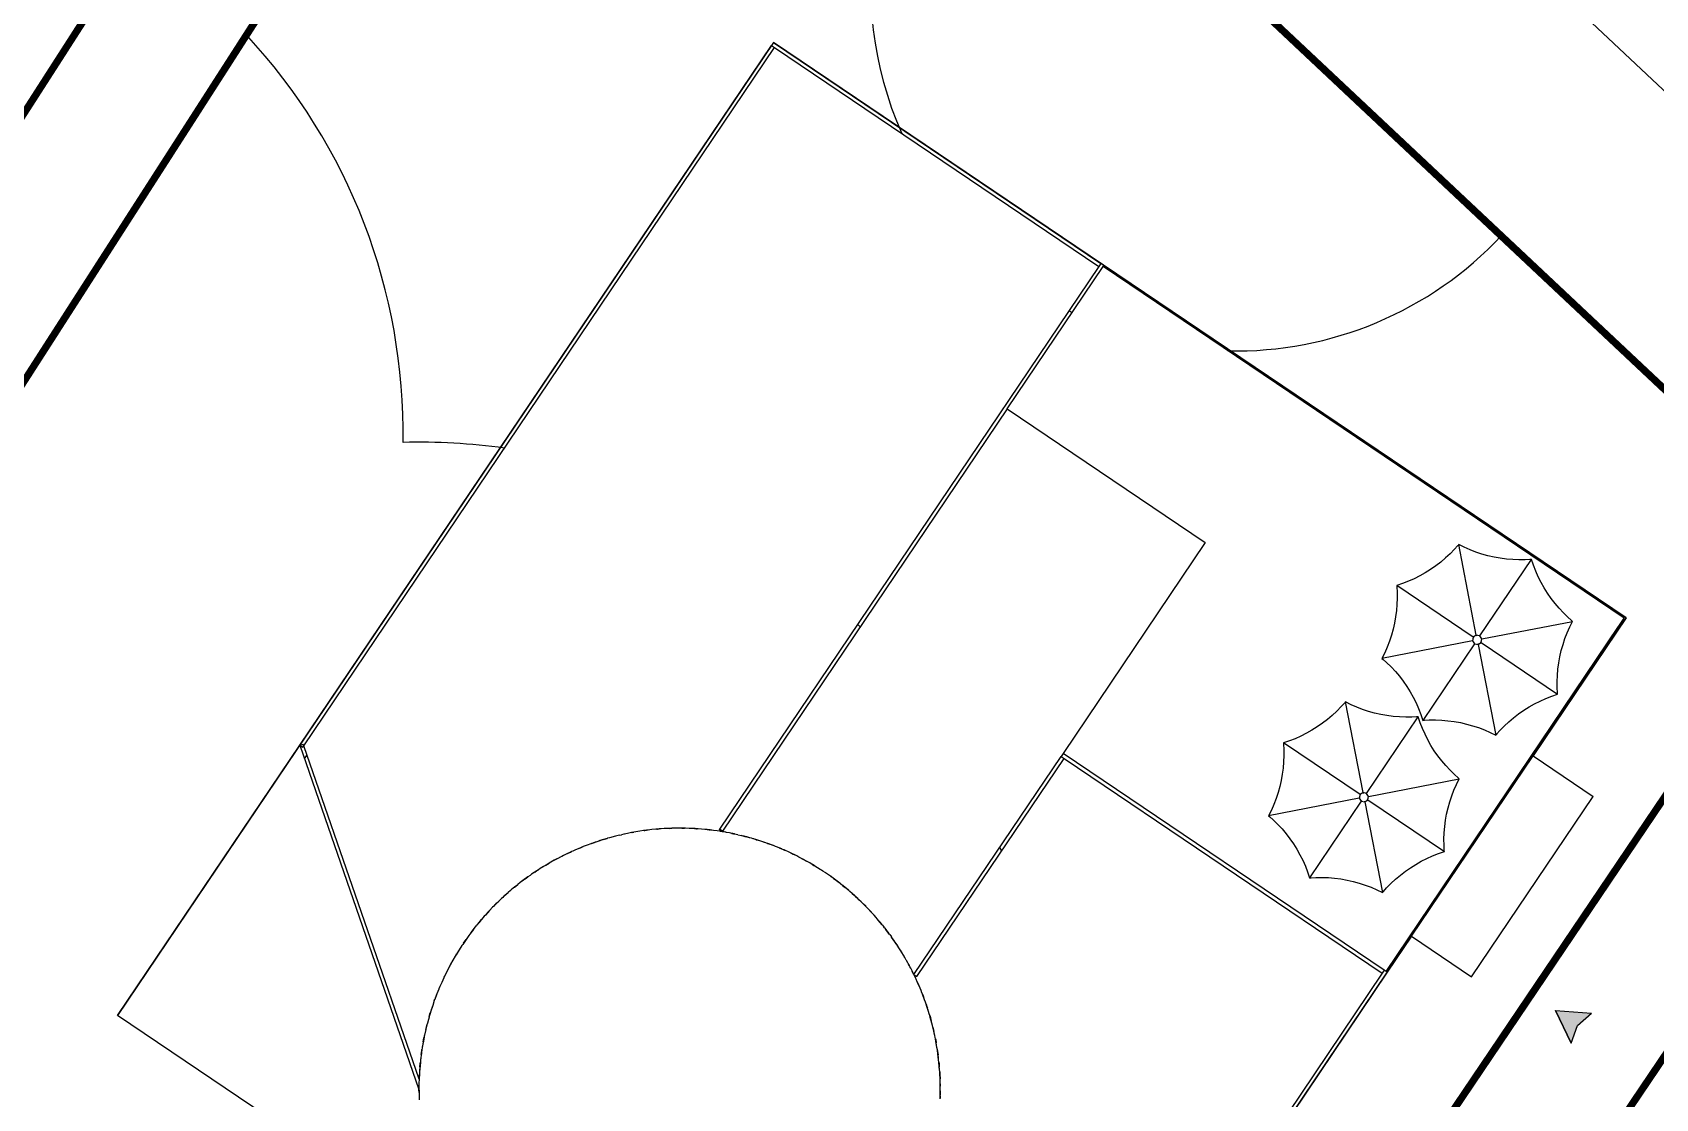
# Model space of a CAD drawing. Header units: millimetres. Extents: x -1966 to 205283, y -140015 to 7000.
# Drawn here: x 117997 to 140410, y -117940 to -103224 of the extents above; entities that cross this region are included whole.
import ezdxf

# ---------------------------------------------------------------- set-up
doc = ezdxf.new("R2010")
doc.units = ezdxf.units.MM
doc.header["$LTSCALE"] = 1000
doc.linetypes.add('DASH', pattern=[0.35, 0.25, -0.1])
doc.linetypes.add('DOTE', pattern=[2.42, 2, -0.2, 0.02, -0.2])
doc.layers.add('总平', color=7, linetype='Continuous')

msp = doc.modelspace()

# ---------------------------------------------------------------- hatches: boundary and pattern name
at = {"layer": '总平'}
h = msp.add_hatch(color=256, dxfattribs=at)
h.dxf.hatch_style = 1
h.paths.add_polyline_path([(139331.4, -116930.6), (139526.7, -116760.8), (139027.9, -116725.9), (139247.1, -117175.3)])

# ---------------------------------------------------------------- linework, layer by layer
msp.add_line((126362.5, -94839.2), (144337.2, -111722.4))
at = {"color": 1, "linetype": 'DOTE', "const_width": 100}
msp.add_lwpolyline([(162833.9, -84325.9), (125303.3, -139914.6)], dxfattribs=at)
for points in [[(121144.8, -89938.3), (144337.2, -111722.4)], [(154788.4, -89938.3), (125526.7, -89938.3), (146037.7, -109203.8)], [(134304.3, -126582.6), (144337.2, -111722.4)]]:
    msp.add_lwpolyline(points)
at = {"color": 1, "linetype": 'DASH', "ltscale": 3, "const_width": 100}
msp.add_lwpolyline([(134304.3, -126582.6), (103588.6, -126582.6), (124879.9, -93446.7), (144337.2, -111722.4)], close=True, dxfattribs=at)
for points in [[(103588.6, -126582.6), (124879.9, -93446.7)], [(131891.2, -126582.6), (142860.5, -110335.4)]]:
    msp.add_lwpolyline(points, dxfattribs=at)
at = {"color": 1, "linetype": 'DASH', "ltscale": 3, "const_width": 100, "flags": 128}
msp.add_lwpolyline([(105965.9, -126582.6), (126362.5, -94839.2)], dxfattribs=at)
for centre, radius, start, end in [((134608.6, -102584.5), 5036.6, 136.79347, 203.80348), ((115040.6, -108759.8), 8075.5, 359.12907, 42.93822), ((134608.6, -102584.5), 5036.6, 268.83146, 316.79347), ((134608.6, -102584.5), 5036.6, 242.84269, 243.41592), ((123331.5, -117435.2), 8555.4, 82.03534, 91.44906), ((123331.5, -117435.2), 8555.4, 44.57416, 44.91558), ((115040.6, -108759.8), 8075.5, 326.23152, 326.67786), ((123331.5, -117435.2), 8555.4, 19.86674, 20.28026), ((123331.5, -117435.2), 8555.4, 175.95447, 341.25837)]:
    msp.add_arc(centre, radius, start, end)
at = {"layer": '总平'}
for p, q in [((128232.4, -103364.5), (119173.5, -116794.9)), ((121689.9, -113064.2), (128204.5, -103405.9)), ((121745.3, -113071.5), (128245.9, -103433.9)), ((128232.4, -103364.5), (128204.5, -103405.9)), ((128204.5, -103405.9), (128245.9, -103433.9)), ((128232.4, -103364.5), (132750.7, -106412.1)), ((140004.8, -111305), (128232.4, -103364.5)), ((128245.9, -103433.9), (132722.7, -106453.5)), ((132722.7, -106453.5), (127483.9, -114220.4)), ((131457.4, -108418.9), (132780.9, -106456.6)), ((132750.7, -106412.1), (132722.7, -106453.5)), ((132792.1, -106440), (132750.7, -106412.1)), ((132780.9, -106456.6), (132792.1, -106440)), ((139977, -111310.4), (132780.9, -106456.6)), ((132792.1, -106440), (140004.8, -111305)), ((131457.4, -108418.9), (127525.4, -114248.3)), ((131457.4, -108418.9), (134193.2, -110264.3)), ((134193.2, -110264.3), (132228.7, -113176.7)), ((137510.4, -110478.2), (137444.2, -110534.1)), ((137573.9, -110419.3), (137510.4, -110478.2)), ((137634.4, -110357.6), (137573.9, -110419.3)), ((137677.6, -110309.2), (137634.4, -110357.6)), ((137677.6, -110309.2), (137677.5, -110309)), ((137677.8, -110309), (137677.5, -110309)), ((137677.8, -110309), (137677.6, -110309.2)), ((137691.8, -110293.3), (137677.8, -110309)), ((137769.1, -110331.4), (137691.8, -110293.3)), ((137935.1, -111544.9), (137691.8, -110293.3)), ((137848.3, -110365.9), (137769.1, -110331.4)), ((137929.2, -110396.8), (137848.3, -110365.9)), ((138011.6, -110423.8), (137929.2, -110396.8)), ((138095.2, -110447), (138011.6, -110423.8)), ((138179.9, -110466.3), (138095.2, -110447)), ((138265.4, -110481.6), (138179.9, -110466.3)), ((138351.4, -110493), (138265.4, -110481.6)), ((138437.8, -110500.2), (138351.4, -110493)), ((137230.6, -110682.8), (137155, -110725.5)), ((137304.1, -110636.6), (137230.6, -110682.8)), ((137375.3, -110587), (137304.1, -110636.6)), ((137444.2, -110534.1), (137375.3, -110587)), ((137983.8, -111554.8), (138696.8, -110497.7)), ((138524.3, -110503.5), (138437.8, -110500.2)), ((138610.7, -110502.6), (138524.3, -110503.5)), ((138675.5, -110499), (138610.7, -110502.6)), ((138675.5, -110499), (138675.6, -110498.8)), ((138675.8, -110498.9), (138675.5, -110499)), ((138675.8, -110498.9), (138675.6, -110498.8)), ((138696.8, -110497.7), (138675.8, -110498.9)), ((138724.5, -110579.4), (138696.8, -110497.7)), ((138756.1, -110659.8), (138724.5, -110579.4)), ((138791.5, -110738.8), (138756.1, -110659.8)), ((136918.2, -110831.6), (136836.6, -110859.3)), ((137893.6, -111572.3), (136836.6, -110859.3)), ((136836.6, -110859.3), (136837.8, -110880.3)), ((136837.8, -110880.3), (136837.6, -110880.6)), ((136837.8, -110880.7), (136837.6, -110880.6)), ((136837.8, -110880.3), (136837.8, -110880.7)), ((136837.8, -110880.7), (136841.5, -110945.4)), ((136998.6, -110800), (136918.2, -110831.6)), ((137077.6, -110764.6), (136998.6, -110800)), ((137155, -110725.5), (137077.6, -110764.6)), ((138830.6, -110816.2), (138791.5, -110738.8)), ((138873.4, -110891.7), (138830.6, -110816.2)), ((138919.6, -110965.2), (138873.4, -110891.7)), ((136839.1, -111118.3), (136831.8, -111204.7)), ((136842.3, -111031.8), (136839.1, -111118.3)), ((136841.5, -110945.4), (136842.3, -111031.8)), ((138969.2, -111036.5), (138919.6, -110965.2)), ((139022, -111105.4), (138969.2, -111036.5)), ((139078, -111171.6), (139022, -111105.4)), ((136688.9, -116185.2), (139977, -111310.4)), ((136805.1, -111376.2), (136785.9, -111460.9)), ((136820.5, -111290.8), (136805.1, -111376.2)), ((136831.8, -111204.7), (136820.5, -111290.8)), ((138011.3, -111596.3), (139262.9, -111353)), ((140004.8, -111305), (138718.6, -113211.8)), ((138718.6, -113211.8), (140004.8, -111305)), ((139136.9, -111235.1), (139078, -111171.6)), ((139198.5, -111295.6), (139136.9, -111235.1)), ((139246.9, -111338.8), (139198.5, -111295.6)), ((139224.7, -111430.3), (139262.9, -111353)), ((139246.9, -111338.8), (139247.1, -111338.7)), ((139247.2, -111339), (139246.9, -111338.8)), ((139247.2, -111339), (139247.1, -111338.7)), ((139262.9, -111353), (139247.2, -111339)), ((136688.9, -116185.2), (139900.9, -111423.2)), ((136762.6, -111544.5), (136735.6, -111626.9)), ((136785.9, -111460.9), (136762.6, -111544.5)), ((137893.6, -111572.3), (137883.7, -111621.1)), ((137935.1, -111544.9), (137893.6, -111572.3)), ((137893.6, -111572.3), (137900.8, -111577.2)), ((137983.8, -111554.8), (137935.1, -111544.9)), ((137935.1, -111544.9), (137937.1, -111555.3)), ((137951.4, -111552.5), (137951.5, -111551.7)), ((137983.8, -111554.8), (137979.4, -111561.3)), ((138011.3, -111596.3), (137983.8, -111554.8)), ((138011.3, -111596.3), (138000.9, -111598.3)), ((138001.4, -111645), (138011.3, -111596.3)), ((139132.3, -111672.8), (139159.4, -111590.4)), ((139159.4, -111590.4), (139190.2, -111509.5)), ((139190.2, -111509.5), (139224.7, -111430.3)), ((137883.7, -111621.1), (136632.1, -111864.3)), ((136670.2, -111787), (136632.1, -111864.3)), ((136704.8, -111707.8), (136670.2, -111787)), ((136735.6, -111626.9), (136704.8, -111707.8)), ((137911.1, -111662.5), (137198.2, -112719.6)), ((137883.7, -111621.1), (137894.1, -111619)), ((137883.7, -111621.1), (137911.1, -111662.5)), ((137911.1, -111662.5), (137915.6, -111656)), ((137911.1, -111662.5), (137959.9, -111672.5)), ((137916, -111655.3), (137915.6, -111656)), ((137943.6, -111664.8), (137943.5, -111665.6)), ((137959.9, -111672.5), (137958, -111662.8)), ((137959.9, -111672.5), (138001.4, -111645)), ((137959.9, -111672.5), (138203.2, -112924)), ((137972.2, -111659.3), (137972.5, -111660)), ((138001.4, -111645), (137994.2, -111640.1)), ((138001.4, -111645), (139058.4, -112358)), ((139089.8, -111841.1), (139109.1, -111756.4)), ((139109.1, -111756.4), (139132.3, -111672.8)), ((136632.1, -111864.3), (136647.8, -111878.4)), ((136647.8, -111878.4), (136647.8, -111878.6)), ((136647.8, -111878.4), (136648, -111878.6)), ((136648, -111878.6), (136647.8, -111878.6)), ((136648, -111878.6), (136696.4, -111921.7)), ((136696.4, -111921.7), (136758.1, -111982.3)), ((136758.1, -111982.3), (136817, -112045.7)), ((136817, -112045.7), (136872.9, -112112)), ((139055.9, -112099), (139063.2, -112012.6)), ((139063.2, -112012.6), (139074.5, -111926.5)), ((139074.5, -111926.5), (139089.8, -111841.1)), ((136872.9, -112112), (136925.8, -112180.8)), ((136925.8, -112180.8), (136975.4, -112252.1)), ((136975.4, -112252.1), (137021.6, -112325.6)), ((139052.7, -112185.5), (139055.9, -112099)), ((139053.5, -112271.9), (139052.7, -112185.5)), ((139057.2, -112336.7), (139053.5, -112271.9)), ((136113.2, -112482.3), (136070, -112530.6)), ((136113.4, -112482), (136113.2, -112482.1)), ((136113.4, -112482), (136113.2, -112482.3)), ((136113.2, -112482.3), (136113.2, -112482.1)), ((136127.4, -112466.3), (136113.4, -112482)), ((136204.8, -112504.5), (136127.4, -112466.3)), ((136370.7, -113717.9), (136127.4, -112466.3)), ((136284, -112539), (136204.8, -112504.5)), ((137021.6, -112325.6), (137064.3, -112401.1)), ((137064.3, -112401.1), (137103.5, -112478.5)), ((137103.5, -112478.5), (137138.9, -112557.5)), ((138664.4, -112534.5), (138739.9, -112491.8)), ((138739.9, -112491.8), (138817.3, -112452.7)), ((138817.3, -112452.7), (138896.3, -112417.3)), ((138896.3, -112417.3), (138976.8, -112385.7)), ((138976.8, -112385.7), (139058.4, -112358)), ((139057.2, -112336.7), (139057.3, -112336.8)), ((139057.2, -112337), (139057.2, -112336.7)), ((139057.2, -112337), (139057.3, -112336.8)), ((139058.4, -112358), (139057.2, -112337)), ((135879.8, -112707.2), (135811, -112760)), ((135946.1, -112651.2), (135879.8, -112707.2)), ((136009.5, -112592.3), (135946.1, -112651.2)), ((136070, -112530.6), (136009.5, -112592.3)), ((136364.9, -112569.8), (136284, -112539)), ((136447.2, -112596.9), (136364.9, -112569.8)), ((136419.5, -113727.8), (137132.4, -112670.8)), ((136530.9, -112620.1), (136447.2, -112596.9)), ((136615.5, -112639.4), (136530.9, -112620.1)), ((136701, -112654.7), (136615.5, -112639.4)), ((136787.1, -112666), (136701, -112654.7)), ((136873.5, -112673.3), (136787.1, -112666)), ((136960, -112676.5), (136873.5, -112673.3)), ((137046.4, -112675.7), (136960, -112676.5)), ((137111.1, -112672), (137046.4, -112675.7)), ((137111.1, -112672), (137111.2, -112671.8)), ((137111.4, -112672), (137111.1, -112672)), ((137111.4, -112672), (137111.2, -112671.8)), ((137132.4, -112670.8), (137111.4, -112672)), ((137160.1, -112752.4), (137132.4, -112670.8)), ((137138.9, -112557.5), (137170.5, -112637.9)), ((137170.5, -112637.9), (137198.2, -112719.6)), ((137198.2, -112719.6), (137219.2, -112718.4)), ((137219.2, -112718.4), (137219.4, -112718.5)), ((137219.2, -112718.4), (137219.5, -112718.4)), ((137219.5, -112718.4), (137219.4, -112718.5)), ((137219.5, -112718.4), (137284.2, -112714.7)), ((137284.2, -112714.7), (137370.6, -112713.8)), ((137370.6, -112713.8), (137457.2, -112717.1)), ((137457.2, -112717.1), (137543.6, -112724.4)), ((137543.6, -112724.4), (137629.6, -112735.7)), ((137629.6, -112735.7), (137715.1, -112751)), ((138384.5, -112739.1), (138450.8, -112683.2)), ((138450.8, -112683.2), (138519.6, -112630.4)), ((138519.6, -112630.4), (138590.9, -112580.8)), ((138590.9, -112580.8), (138664.4, -112534.5)), ((135513.3, -112937.7), (135434.3, -112973.1)), ((135590.7, -112898.6), (135513.3, -112937.7)), ((135666.2, -112855.8), (135590.7, -112898.6)), ((135739.7, -112809.6), (135666.2, -112855.8)), ((135811, -112760), (135739.7, -112809.6)), ((137191.7, -112832.9), (137160.1, -112752.4)), ((137227.2, -112911.9), (137191.7, -112832.9)), ((137266.3, -112989.2), (137227.2, -112911.9)), ((137715.1, -112751), (137799.7, -112770.3)), ((137799.7, -112770.3), (137883.4, -112793.5)), ((137883.4, -112793.5), (137965.7, -112820.5)), ((137965.7, -112820.5), (138046.6, -112851.4)), ((138046.6, -112851.4), (138125.9, -112885.9)), ((138125.9, -112885.9), (138203.2, -112924)), ((138203.2, -112924), (138217.2, -112908.3)), ((138217.2, -112908.3), (138217.4, -112908.1)), ((138217.2, -112908.3), (138217.4, -112908.3)), ((138217.4, -112908.1), (138260.6, -112859.7)), ((138217.4, -112908.1), (138217.4, -112908.3)), ((138260.6, -112859.7), (138321.1, -112798)), ((138321.1, -112798), (138384.5, -112739.1)), ((119173.5, -116794.9), (121689.9, -113064.2)), ((121689.9, -113064.2), (121737.1, -113047.9)), ((121689.9, -113064.2), (121731.3, -113092.2)), ((121689.9, -113064.2), (123333.9, -117814.1)), ((121731.3, -113092.2), (121745.3, -113071.5)), ((121745.3, -113071.5), (121737.1, -113047.9)), ((123337.2, -117670.7), (121745.3, -113071.5)), ((132228.7, -113176.7), (132200.8, -113218.2)), ((136664.1, -116168.4), (132228.7, -113176.7)), ((135353.8, -113004.7), (135272.2, -113032.4)), ((136329.2, -113745.4), (135272.2, -113032.4)), ((135272.2, -113032.4), (135273.4, -113053.4)), ((135273.4, -113053.4), (135273.3, -113053.6)), ((135273.4, -113053.7), (135273.3, -113053.6)), ((135273.4, -113053.4), (135273.4, -113053.7)), ((135273.4, -113053.7), (135277.1, -113118.5)), ((135277.1, -113118.5), (135277.9, -113204.9)), ((135434.3, -112973.1), (135353.8, -113004.7)), ((137309, -113064.8), (137266.3, -112989.2)), ((137355.2, -113138.3), (137309, -113064.8)), ((137404.8, -113209.6), (137355.2, -113138.3)), ((130169.6, -116229.5), (132200.8, -113218.2)), ((130211, -116257.4), (132242.2, -113246.1)), ((132200.8, -113218.2), (132242.2, -113246.1)), ((132242.2, -113246.1), (136636.1, -116209.8)), ((135267.4, -113377.8), (135256.1, -113463.8)), ((135274.7, -113291.4), (135267.4, -113377.8)), ((135277.9, -113204.9), (135274.7, -113291.4)), ((137041, -115698.9), (138718.6, -113211.8)), ((137457.7, -113278.4), (137404.8, -113209.6)), ((137513.6, -113344.6), (137457.7, -113278.4)), ((137572.5, -113408.1), (137513.6, -113344.6)), ((137634.2, -113468.6), (137572.5, -113408.1)), ((138718.6, -113211.8), (139547.6, -113771)), ((135240.8, -113549.3), (135221.5, -113634)), ((135256.1, -113463.8), (135240.8, -113549.3)), ((136446.9, -113769.3), (137698.5, -113526)), ((137625.8, -113682.5), (137660.4, -113603.3)), ((137682.6, -113511.8), (137634.2, -113468.6)), ((137660.4, -113603.3), (137698.5, -113526)), ((137682.6, -113511.8), (137682.8, -113511.8)), ((137682.8, -113512), (137682.6, -113511.8)), ((137682.8, -113512), (137682.8, -113511.8)), ((137698.5, -113526), (137682.8, -113512)), ((136319.3, -113794.1), (135067.7, -114037.4)), ((135171.2, -113800), (135140.4, -113880.9)), ((135198.3, -113717.6), (135171.2, -113800)), ((135221.5, -113634), (135198.3, -113717.6)), ((136346.8, -113835.6), (135633.8, -114892.6)), ((136329.2, -113745.4), (136319.3, -113794.1)), ((136319.3, -113794.1), (136329.8, -113792.1)), ((136319.3, -113794.1), (136346.8, -113835.6)), ((136370.7, -113717.9), (136329.2, -113745.4)), ((136329.2, -113745.4), (136336.5, -113750.2)), ((136332.5, -113806.4), (136331.8, -113806.7)), ((136351.6, -113828.4), (136346.8, -113835.6)), ((136346.8, -113835.6), (136395.5, -113845.5)), ((136419.5, -113727.8), (136370.7, -113717.9)), ((136370.7, -113717.9), (136372.8, -113728.3)), ((136379.2, -113837.9), (136379.1, -113838.7)), ((136395.5, -113845.5), (136393.6, -113835.8)), ((136395.5, -113845.5), (136437, -113818.1)), ((136395.5, -113845.5), (136638.8, -115097.1)), ((136407.8, -113832.3), (136408.2, -113833)), ((136419.5, -113727.8), (136415.1, -113734.4)), ((136446.9, -113769.3), (136419.5, -113727.8)), ((136437, -113818.1), (136429.8, -113813.2)), ((136446.9, -113769.3), (136436.5, -113771.3)), ((136437, -113818.1), (136446.9, -113769.3)), ((136437, -113818.1), (137494, -114531)), ((137544.8, -113929.5), (137568, -113845.8)), ((137568, -113845.8), (137595, -113763.5)), ((137595, -113763.5), (137625.8, -113682.5)), ((137870.1, -116258.1), (139547.6, -113771)), ((135105.9, -113960.1), (135067.7, -114037.4)), ((135067.7, -114037.4), (135083.4, -114051.4)), ((135083.4, -114051.4), (135083.5, -114051.6)), ((135083.4, -114051.4), (135083.7, -114051.6)), ((135083.7, -114051.6), (135083.5, -114051.6)), ((135083.7, -114051.6), (135132.1, -114094.8)), ((135140.4, -113880.9), (135105.9, -113960.1)), ((137510.1, -114099.6), (137525.5, -114014.1)), ((137525.5, -114014.1), (137544.8, -113929.5)), ((126101.6, -114305.2), (126048.7, -114319.1)), ((126101.8, -114305.1), (126101.6, -114305.2)), ((126101.8, -114305.1), (126102, -114305.1)), ((126102, -114305.1), (126132.6, -114298.5)), ((126215.1, -114281), (126132.6, -114298.5)), ((126163.1, -114291.1), (126132.6, -114298.5)), ((126215.1, -114281), (126163.1, -114291.1)), ((126267.9, -114269.8), (126215.1, -114281)), ((126272.4, -114269), (126267.9, -114269.8)), ((126299.9, -114264.5), (126272.4, -114269)), ((126272.4, -114269), (126276.7, -114268.1)), ((126276.7, -114268.1), (126303.2, -114263.9)), ((126383.1, -114250.9), (126299.9, -114264.5)), ((126303.2, -114263.9), (126299.9, -114264.5)), ((126331.3, -114258.4), (126303.2, -114263.9)), ((126383.1, -114250.9), (126331.3, -114258.4)), ((126435.7, -114242.3), (126383.1, -114250.9)), ((126444.6, -114241.2), (126435.7, -114242.3)), ((126468.6, -114238.5), (126444.6, -114241.2)), ((126444.6, -114241.2), (126453, -114239.9)), ((126453, -114239.9), (126476.3, -114237.3)), ((126552.3, -114228.8), (126468.6, -114238.5)), ((126476.3, -114237.3), (126468.6, -114238.5)), ((126500.9, -114233.8), (126476.3, -114237.3)), ((126552.3, -114228.8), (126500.9, -114233.8)), ((126604.6, -114222.7), (126552.3, -114228.8)), ((126617.9, -114221.8), (126604.6, -114222.7)), ((126617.9, -114221.8), (126630.5, -114220.4)), ((126638.3, -114220.4), (126617.9, -114221.8)), ((126630.5, -114220.4), (126650.4, -114219.2)), ((126722.4, -114214.7), (126638.3, -114220.4)), ((126650.4, -114219.2), (126638.3, -114220.4)), ((126671.4, -114217.2), (126650.4, -114219.2)), ((126722.4, -114214.7), (126671.4, -114217.2)), ((126774.3, -114211.1), (126722.4, -114214.7)), ((126792, -114210.8), (126774.3, -114211.1)), ((126792, -114210.8), (126808.7, -114209.8)), ((126808.7, -114210.4), (126792, -114210.8)), ((126893, -114208.7), (126808.7, -114210.4)), ((126808.7, -114209.8), (126825.2, -114209.6)), ((126825.2, -114209.6), (126808.7, -114210.4)), ((126842.6, -114208.8), (126825.2, -114209.6)), ((126893, -114208.7), (126842.6, -114208.8)), ((126944.3, -114207.6), (126893, -114208.7)), ((126966.5, -114208.2), (126944.3, -114207.6)), ((126966.5, -114208.2), (126987.3, -114208)), ((126979.3, -114208.6), (126966.5, -114208.2)), ((127000.3, -114208.5), (126979.3, -114208.6)), ((127063.6, -114210.8), (126979.3, -114208.6)), ((126987.3, -114208), (127000.3, -114208.5)), ((127013.9, -114208.5), (127000.3, -114208.5)), ((127063.6, -114210.8), (127013.9, -114208.5)), ((127114.3, -114212.1), (127063.6, -114210.8)), ((127140.9, -114214.1), (127114.3, -114212.1)), ((127140.9, -114214.1), (127165.7, -114215.1)), ((127149.9, -114214.8), (127140.9, -114214.1)), ((127175.1, -114215.9), (127149.9, -114214.8)), ((127234, -114221), (127149.9, -114214.8)), ((127165.7, -114215.1), (127175.1, -114215.9)), ((127185.1, -114216.4), (127175.1, -114215.9)), ((127234, -114221), (127185.1, -114216.4)), ((127283.9, -114224.7), (127234, -114221)), ((127314.8, -114228.4), (127283.9, -114224.7)), ((127314.8, -114228.4), (127343.6, -114231)), ((127320, -114229), (127314.8, -114228.4)), ((127349.5, -114231.8), (127320, -114229)), ((127403.7, -114239.2), (127320, -114229)), ((127343.6, -114231), (127349.5, -114231.8)), ((127355.7, -114232.4), (127349.5, -114231.8)), ((127403.7, -114239.2), (127355.7, -114232.4)), ((127452.7, -114245.2), (127403.7, -114239.2)), ((127489.2, -114251.4), (127452.7, -114245.2)), ((127483.9, -114220.4), (127478.9, -114227.7)), ((127520.4, -114255.7), (127478.9, -114227.7)), ((127525.4, -114248.3), (127483.9, -114220.4)), ((127489.2, -114251.4), (127520.4, -114255.7)), ((127522.8, -114256.2), (127489.2, -114251.4)), ((127572.3, -114265.5), (127489.2, -114251.4)), ((127525.4, -114248.3), (127520.4, -114255.7)), ((127520.4, -114255.7), (127522.8, -114256.2)), ((127522.8, -114256.2), (127525.3, -114256.5)), ((127547.2, -114260.7), (127525.3, -114256.5)), ((127579.3, -114266.7), (127547.2, -114260.7)), ((127572.3, -114265.5), (127547.2, -114260.7)), ((127579.3, -114266.7), (127572.3, -114265.5)), ((127620.4, -114273.7), (127579.3, -114266.7)), ((127641.5, -114278.3), (127620.4, -114273.7)), ((127667.1, -114283.1), (127641.5, -114278.3)), ((127654.9, -114281.2), (127641.5, -114278.3)), ((127654.9, -114281.2), (127678.9, -114285.8)), ((127657.1, -114281.7), (127654.9, -114281.2)), ((127681.4, -114286.3), (127657.1, -114281.7)), ((127739.5, -114299.7), (127657.1, -114281.7)), ((127678.9, -114285.8), (127667.1, -114283.1)), ((127678.9, -114285.8), (127689, -114287.7)), ((127681.4, -114286.3), (127678.9, -114285.8)), ((127691.3, -114288.2), (127681.4, -114286.3)), ((127689, -114287.7), (127691.3, -114288.2)), ((127693.6, -114288.7), (127691.3, -114288.2)), ((127739.5, -114299.7), (127693.6, -114288.7)), ((127739.5, -114299.7), (127786.5, -114310)), ((135132.1, -114094.8), (135193.8, -114155.3)), ((135193.8, -114155.3), (135252.6, -114218.8)), ((135252.6, -114218.8), (135308.6, -114285)), ((135308.6, -114285), (135361.4, -114353.9)), ((137488.3, -114358.5), (137491.5, -114272)), ((137491.5, -114272), (137498.8, -114185.6)), ((137498.8, -114185.6), (137510.1, -114099.6)), ((125458.5, -114523.9), (125442.8, -114531.3)), ((125485.3, -114512.5), (125458.5, -114523.9)), ((125563, -114479.8), (125485.3, -114512.5)), ((125511.5, -114500.5), (125485.3, -114512.5)), ((125553.6, -114483.6), (125511.5, -114500.5)), ((125553.6, -114483.6), (125591.8, -114467.1)), ((125563, -114479.8), (125553.6, -114483.6)), ((125603.3, -114462.9), (125563, -114479.8)), ((125591.8, -114467.1), (125603.3, -114462.9)), ((125615.2, -114457.8), (125603.3, -114462.9)), ((125643.2, -114447.6), (125615.2, -114457.8)), ((125722.3, -114418.6), (125643.2, -114447.6)), ((125670.5, -114436.6), (125643.2, -114447.6)), ((125717, -114420.4), (125670.5, -114436.6)), ((125717, -114420.4), (125759.1, -114404.7)), ((125722.3, -114418.6), (125717, -114420.4)), ((125766.8, -114402.2), (125722.3, -114418.6)), ((125759.1, -114404.7), (125766.8, -114402.2)), ((125774.9, -114399.3), (125766.8, -114402.2)), ((125803.9, -114390.2), (125774.9, -114399.3)), ((125883.4, -114365.2), (125803.9, -114390.2)), ((125832.3, -114380.3), (125803.9, -114390.2)), ((125883.4, -114365.2), (125832.3, -114380.3)), ((125884.3, -114364.9), (125883.4, -114365.2)), ((125933.1, -114349.6), (125884.3, -114364.9)), ((125884.3, -114364.9), (125929.3, -114350.6)), ((125929.3, -114350.6), (125933.1, -114349.6)), ((125937.1, -114348.4), (125933.1, -114349.6)), ((125967.2, -114340.5), (125937.1, -114348.4)), ((126048.7, -114319.1), (125967.2, -114340.5)), ((125996.7, -114331.8), (125967.2, -114340.5)), ((126048.7, -114319.1), (125996.7, -114331.8)), ((127798.4, -114313.2), (127786.5, -114310)), ((127812.5, -114316.5), (127798.4, -114313.2)), ((127821.3, -114319.4), (127798.4, -114313.2)), ((127836.2, -114322.9), (127812.5, -114316.5)), ((127821.3, -114319.4), (127836.2, -114322.9)), ((127823.5, -114320), (127821.3, -114319.4)), ((127838.6, -114323.6), (127823.5, -114320)), ((127904.9, -114341.9), (127823.5, -114320)), ((127836.2, -114322.9), (127855.9, -114327.7)), ((127838.6, -114323.6), (127836.2, -114322.9)), ((127858, -114328.3), (127838.6, -114323.6)), ((127855.9, -114327.7), (127858, -114328.3)), ((127860.2, -114328.8), (127858, -114328.3)), ((127899.3, -114340.2), (127860.2, -114328.8)), ((127925.7, -114347.4), (127899.3, -114340.2)), ((127904.9, -114341.9), (127899.3, -114340.2)), ((127925.7, -114347.4), (127904.9, -114341.9)), ((127950.7, -114354.2), (127925.7, -114347.4)), ((127953.4, -114355), (127950.7, -114354.2)), ((127956.4, -114355.9), (127953.4, -114355)), ((127985.8, -114365.4), (127953.4, -114355)), ((127992.3, -114367.3), (127956.4, -114355.9)), ((127985.8, -114365.4), (127992.3, -114367.3)), ((127987.8, -114366.1), (127985.8, -114365.4)), ((127994.7, -114368.1), (127987.8, -114366.1)), ((128068.1, -114391.8), (127987.8, -114366.1)), ((127992.3, -114367.3), (128020.6, -114375.5)), ((127994.7, -114368.1), (127992.3, -114367.3)), ((128022.6, -114376.2), (127994.7, -114368.1)), ((128020.6, -114375.5), (128022.6, -114376.2)), ((128024.6, -114376.8), (128022.6, -114376.2)), ((128056.5, -114387.8), (128024.6, -114376.8)), ((128098.6, -114401.2), (128056.5, -114387.8)), ((128068.1, -114391.8), (128056.5, -114387.8)), ((128106.1, -114403.9), (128068.1, -114391.8)), ((128106.1, -114403.9), (128098.6, -114401.2)), ((128112.7, -114406.1), (128106.1, -114403.9)), ((128147.9, -114419.2), (128112.7, -114406.1)), ((128147.9, -114419.2), (128182.9, -114431.2)), ((128149.8, -114419.9), (128147.9, -114419.2)), ((128184.8, -114432), (128149.8, -114419.9)), ((128228.8, -114449.4), (128149.8, -114419.9)), ((128182.9, -114431.2), (128184.8, -114432)), ((128186.7, -114432.6), (128184.8, -114432)), ((128209.8, -114441.8), (128186.7, -114432.6)), ((128238.7, -114452.4), (128209.8, -114441.8)), ((128228.8, -114449.4), (128209.8, -114441.8)), ((128256.7, -114459.8), (128228.8, -114449.4)), ((128256.7, -114459.8), (128238.7, -114452.4)), ((128272, -114465.5), (128256.7, -114459.8)), ((128307.3, -114480.6), (128272, -114465.5)), ((128307.3, -114480.6), (128342.4, -114494.6)), ((128309, -114481.3), (128307.3, -114480.6)), ((128344.1, -114495.3), (128309, -114481.3)), ((128386.6, -114514.6), (128309, -114481.3)), ((128342.4, -114494.6), (128344.1, -114495.3)), ((128345.8, -114496), (128344.1, -114495.3)), ((128359.8, -114502.4), (128345.8, -114496)), ((128376.7, -114509.3), (128359.8, -114502.4)), ((128386.6, -114514.6), (128359.8, -114502.4)), ((128405, -114522.4), (128376.7, -114509.3)), ((128405, -114522.4), (128386.6, -114514.6)), ((128428.3, -114532.4), (128405, -114522.4)), ((135361.4, -114353.9), (135411, -114425.1)), ((135411, -114425.1), (135457.3, -114498.6)), ((135457.3, -114498.6), (135500, -114574.2)), ((137489.1, -114445), (137488.3, -114358.5)), ((137492.8, -114509.7), (137489.1, -114445)), ((137492.8, -114509.7), (137493, -114509.8)), ((137492.8, -114510), (137492.8, -114509.7)), ((137492.8, -114510), (137493, -114509.8)), ((137494, -114531), (137492.8, -114510)), ((125032.8, -114751.2), (125009.4, -114765.2)), ((125104.9, -114707.9), (125032.8, -114751.2)), ((125055.4, -114736.6), (125032.8, -114751.2)), ((125084.5, -114719.7), (125055.4, -114736.6)), ((125084.5, -114719.7), (125111.4, -114703.1)), ((125104.9, -114707.9), (125084.5, -114719.7)), ((125132.8, -114691.2), (125104.9, -114707.9)), ((125111.4, -114703.1), (125132.8, -114691.2)), ((125155.3, -114677.7), (125132.8, -114691.2)), ((125179.8, -114664.5), (125155.3, -114677.7)), ((125253.9, -114624.7), (125179.8, -114664.5)), ((125203.6, -114650.7), (125179.8, -114664.5)), ((125237, -114633.5), (125203.6, -114650.7)), ((125237, -114633.5), (125267.6, -114616.5)), ((125253.9, -114624.7), (125237, -114633.5)), ((125285.9, -114607.5), (125253.9, -114624.7)), ((125267.6, -114616.5), (125285.9, -114607.5)), ((125305, -114597.2), (125285.9, -114607.5)), ((125330.8, -114584.9), (125305, -114597.2)), ((125406.8, -114548.6), (125330.8, -114584.9)), ((125355.8, -114572), (125330.8, -114584.9)), ((125393.4, -114554.7), (125355.8, -114572)), ((125393.4, -114554.7), (125427.8, -114537.8)), ((125406.8, -114548.6), (125393.4, -114554.7)), ((125442.8, -114531.3), (125406.8, -114548.6)), ((125427.8, -114537.8), (125442.8, -114531.3)), ((128463.6, -114549.5), (128428.3, -114532.4)), ((128463.6, -114549.5), (128463.7, -114549.6)), ((128463.7, -114549.6), (128498.7, -114565.4)), ((128465.1, -114550.3), (128463.7, -114549.6)), ((128541.1, -114587.1), (128465.1, -114550.3)), ((128465.1, -114550.3), (128500.2, -114566.2)), ((128498.7, -114565.4), (128500.2, -114566.2)), ((128501.8, -114567), (128500.2, -114566.2)), ((128506.5, -114569.4), (128501.8, -114567)), ((128512.1, -114572), (128506.5, -114569.4)), ((128541.1, -114587.1), (128506.5, -114569.4)), ((128550.9, -114591.9), (128512.1, -114572)), ((128550.9, -114591.9), (128541.1, -114587.1)), ((128581.3, -114606.7), (128550.9, -114591.9)), ((128609.1, -114621.8), (128581.3, -114606.7)), ((128644.8, -114640.1), (128609.1, -114621.8)), ((128617.8, -114626.5), (128609.1, -114621.8)), ((128649.8, -114643), (128617.8, -114626.5)), ((128617.8, -114626.5), (128648.3, -114642.1)), ((128691.9, -114666.9), (128617.8, -114626.5)), ((128648.3, -114642.1), (128644.8, -114640.1)), ((128649.8, -114643), (128648.3, -114642.1)), ((128648.3, -114642.1), (128651.4, -114643.7)), ((128652.8, -114644.5), (128649.8, -114643)), ((128651.4, -114643.7), (128652.8, -114644.5)), ((128654.2, -114645.2), (128652.8, -114644.5)), ((128683.7, -114662.2), (128654.2, -114645.2)), ((128694.9, -114668.5), (128683.7, -114662.2)), ((128691.9, -114666.9), (128683.7, -114662.2)), ((128694.9, -114668.5), (128691.9, -114666.9)), ((128730.7, -114688), (128694.9, -114668.5)), ((128750.3, -114700), (128730.7, -114688)), ((128774.6, -114713.8), (128750.3, -114700)), ((128766.7, -114709.9), (128750.3, -114700)), ((128789.7, -114723.2), (128766.7, -114709.9)), ((128766.7, -114709.9), (128788.4, -114722.3)), ((128838.8, -114753.8), (128766.7, -114709.9)), ((128788.4, -114722.3), (128774.6, -114713.8)), ((128789.7, -114723.2), (128788.4, -114722.3)), ((128788.4, -114722.3), (128800.2, -114729.1)), ((128801.4, -114729.9), (128789.7, -114723.2)), ((128800.2, -114729.1), (128801.4, -114729.9)), ((128802.7, -114730.7), (128801.4, -114729.9)), ((128838.8, -114753.8), (128802.7, -114730.7)), ((135500, -114574.2), (135539.1, -114651.5)), ((135539.1, -114651.5), (135574.5, -114730.6)), ((135574.5, -114730.6), (135606.1, -114811)), ((137026.5, -114753.8), (137100, -114707.6)), ((137100, -114707.6), (137175.6, -114664.9)), ((137175.6, -114664.9), (137253, -114625.7)), ((137253, -114625.7), (137332, -114590.3)), ((137332, -114590.3), (137412.4, -114558.7)), ((137412.4, -114558.7), (137494, -114531)), ((124731, -114960.3), (124700.1, -114985.4)), ((124751.8, -114945), (124731, -114960.3)), ((124819.6, -114895.1), (124751.8, -114945)), ((124772, -114929.1), (124751.8, -114945)), ((124793.2, -114913.9), (124772, -114929.1)), ((124819.6, -114895.1), (124793.2, -114913.9)), ((124793.2, -114913.9), (124812.8, -114898.8)), ((124812.8, -114898.8), (124839.6, -114880.4)), ((124839.6, -114880.4), (124819.6, -114895.1)), ((124867.9, -114859.5), (124839.6, -114880.4)), ((124890, -114844.8), (124867.9, -114859.5)), ((124960.1, -114798.1), (124890, -114844.8)), ((124911.4, -114829.5), (124890, -114844.8)), ((124936.5, -114813.3), (124911.4, -114829.5)), ((124936.5, -114813.3), (124959.7, -114797.2)), ((124960.1, -114798.1), (124936.5, -114813.3)), ((124959.7, -114797.2), (124983.9, -114782.2)), ((124983.9, -114782.2), (124960.1, -114798.1)), ((125009.4, -114765.2), (124983.9, -114782.2)), ((128876, -114776.4), (128838.8, -114753.8)), ((128893.2, -114787.7), (128876, -114776.4)), ((128901.2, -114792.7), (128893.2, -114787.7)), ((128912.2, -114800.2), (128893.2, -114787.7)), ((128912.2, -114800.2), (128901.2, -114792.7)), ((128942.7, -114820.2), (128912.2, -114800.2)), ((128942.7, -114820.2), (128944.8, -114821.6)), ((128944.8, -114821.6), (128945.5, -114822.1)), ((128947, -114823.1), (128945.5, -114822.1)), ((129017, -114871.5), (128947, -114823.1)), ((129020.4, -114874), (129017, -114871.5)), ((129024.5, -114876.8), (129020.4, -114874)), ((129051.8, -114897.4), (129020.4, -114874)), ((129058.3, -114902), (129024.5, -114876.8)), ((129051.8, -114897.4), (129058.3, -114902)), ((129119.5, -114947.9), (129051.8, -114897.4)), ((129059.5, -114902.9), (129058.3, -114902)), ((129059.5, -114902.9), (129084.8, -114920.8)), ((129085.7, -114921.5), (129059.5, -114902.9)), ((129084.8, -114920.8), (129085.7, -114921.5)), ((129086.8, -114922.2), (129085.7, -114921.5)), ((129111.6, -114941.7), (129086.8, -114922.2)), ((129144.1, -114966), (129111.6, -114941.7)), ((129119.5, -114947.9), (129111.6, -114941.7)), ((129149, -114969.9), (129119.5, -114947.9)), ((129149, -114969.9), (129144.1, -114966)), ((129153.3, -114973.1), (129149, -114969.9)), ((129153.3, -114973.1), (129187.4, -115001.1)), ((135606.1, -114811), (135633.8, -114892.6)), ((135633.8, -114892.6), (135654.8, -114891.4)), ((135654.8, -114891.4), (135655, -114891.6)), ((135654.8, -114891.4), (135655.1, -114891.4)), ((135655.1, -114891.4), (135655, -114891.6)), ((135655.1, -114891.4), (135719.9, -114887.7)), ((135719.9, -114887.7), (135806.3, -114886.9)), ((135806.3, -114886.9), (135892.8, -114890.1)), ((135892.8, -114890.1), (135979.2, -114897.4)), ((135979.2, -114897.4), (136065.2, -114908.7)), ((136065.2, -114908.7), (136150.7, -114924)), ((136150.7, -114924), (136235.4, -114943.3)), ((136235.4, -114943.3), (136319, -114966.5)), ((136319, -114966.5), (136401.4, -114993.6)), ((136696.2, -115032.8), (136756.7, -114971.1)), ((136756.7, -114971.1), (136820.2, -114912.2)), ((136820.2, -114912.2), (136886.4, -114856.2)), ((136886.4, -114856.2), (136955.3, -114803.4)), ((136955.3, -114803.4), (137026.5, -114753.8)), ((124472.2, -115180.9), (124437.2, -115215.3)), ((124490.5, -115164.5), (124472.2, -115180.9)), ((124553.2, -115108.4), (124490.5, -115164.5)), ((124508.1, -115147.6), (124490.5, -115164.5)), ((124522.2, -115135.4), (124508.1, -115147.6)), ((124553.2, -115108.4), (124522.2, -115135.4)), ((124522.2, -115135.4), (124535.1, -115123.2)), ((124535.1, -115123.2), (124565.9, -115097.1)), ((124565.9, -115097.1), (124553.2, -115108.4)), ((124599, -115067.5), (124565.9, -115097.1)), ((124618.6, -115051.6), (124599, -115067.5)), ((124683.9, -114998.6), (124618.6, -115051.6)), ((124637.4, -115035.2), (124618.6, -115051.6)), ((124655, -115021.3), (124637.4, -115035.2)), ((124683.9, -114998.6), (124655, -115021.3)), ((124655, -115021.3), (124671.2, -115007.6)), ((124671.2, -115007.6), (124700.1, -114985.4)), ((124700.1, -114985.4), (124683.9, -114998.6)), ((129187.4, -115001.1), (129188.4, -115001.9)), ((129252.6, -115054.7), (129187.4, -115001.1)), ((129188.4, -115001.9), (129189.6, -115002.9)), ((129189.6, -115002.9), (129219.9, -115026.5)), ((129220.7, -115027.3), (129189.6, -115002.9)), ((129219.9, -115026.5), (129220.7, -115027.3)), ((129221.6, -115027.9), (129220.7, -115027.3)), ((129238.6, -115042.7), (129221.6, -115027.9)), ((129260, -115060), (129238.6, -115042.7)), ((129252.6, -115054.7), (129238.6, -115042.7)), ((129269.5, -115068.6), (129252.6, -115054.7)), ((129269.6, -115068.5), (129260, -115060)), ((129269.6, -115068.5), (129269.5, -115068.6)), ((129273.2, -115071.6), (129269.5, -115068.6)), ((129273.2, -115071.6), (129269.6, -115068.5)), ((129284.7, -115081.1), (129273.2, -115071.6)), ((129317.9, -115111.1), (129284.7, -115081.1)), ((129318.4, -115111.5), (129317.9, -115111.1)), ((129318.4, -115111.5), (129349.8, -115138.6)), ((129350.5, -115139.3), (129318.4, -115111.5)), ((129380.5, -115167.7), (129318.4, -115111.5)), ((129349.8, -115138.6), (129350.5, -115139.3)), ((129351.3, -115139.9), (129350.5, -115139.3)), ((129360.5, -115148.7), (129351.3, -115139.9)), ((129371.9, -115158.7), (129360.5, -115148.7)), ((129380.5, -115167.7), (129360.5, -115148.7)), ((129393, -115179), (129371.9, -115158.7)), ((129393, -115179), (129380.5, -115167.7)), ((129410.8, -115195.1), (129393, -115179)), ((129439.2, -115223.4), (129410.8, -115195.1)), ((136401.4, -114993.6), (136482.3, -115024.4)), ((136482.3, -115024.4), (136561.5, -115059)), ((136561.5, -115059), (136638.8, -115097.1)), ((136638.8, -115097.1), (136652.8, -115081.4)), ((136652.8, -115081.4), (136653, -115081.1)), ((136652.8, -115081.4), (136653.1, -115081.3)), ((136653, -115081.1), (136696.2, -115032.8)), ((136653, -115081.1), (136653.1, -115081.3)), ((124235.3, -115424.8), (124197.5, -115469.8)), ((124251.2, -115407.7), (124235.3, -115424.8)), ((124308.3, -115346), (124251.2, -115407.7)), ((124266.3, -115390.3), (124251.2, -115407.7)), ((124274, -115382.1), (124266.3, -115390.3)), ((124308.3, -115346), (124274, -115382.1)), ((124274, -115382.1), (124281.1, -115374)), ((124281.1, -115374), (124314.3, -115339.6)), ((124314.3, -115339.6), (124308.3, -115346)), ((124350.9, -115300.1), (124314.3, -115339.6)), ((124368, -115283.3), (124350.9, -115300.1)), ((124428, -115224.3), (124368, -115283.3)), ((124384.3, -115266.1), (124368, -115283.3)), ((124395.1, -115255.7), (124384.3, -115266.1)), ((124428, -115224.3), (124395.1, -115255.7)), ((124395.1, -115255.7), (124405, -115245.5)), ((124405, -115245.5), (124437.2, -115215.3)), ((124437.2, -115215.3), (124428, -115224.3)), ((129453.7, -115237.2), (129439.2, -115223.4)), ((129443, -115227.2), (129439.2, -115223.4)), ((129443, -115227.2), (129453.7, -115237.2)), ((129502.9, -115286.6), (129443, -115227.2)), ((129457.8, -115241.2), (129453.7, -115237.2)), ((129457.8, -115241.2), (129474.2, -115256.8)), ((129474.2, -115256.8), (129474.9, -115257.4)), ((129475.5, -115258), (129474.9, -115257.4)), ((129477.3, -115259.9), (129475.5, -115258)), ((129479.5, -115262), (129477.3, -115259.9)), ((129502.9, -115286.6), (129477.3, -115259.9)), ((129508.3, -115292.1), (129479.5, -115262)), ((129508.3, -115292.1), (129502.9, -115286.6)), ((129531.4, -115315), (129508.3, -115292.1)), ((129553.7, -115339.3), (129531.4, -115315)), ((129582.8, -115369.7), (129553.7, -115339.3)), ((129562.6, -115349), (129553.7, -115339.3)), ((129562.6, -115349), (129588.1, -115375.7)), ((129619.5, -115411.3), (129562.6, -115349)), ((129588.1, -115375.7), (129582.8, -115369.7)), ((129588.7, -115376.3), (129588.1, -115375.7)), ((129588.7, -115376.3), (129592.9, -115380.7)), ((129592.9, -115380.7), (129593.4, -115381.3)), ((129593.9, -115381.8), (129593.4, -115381.3)), ((129619.5, -115411.3), (129593.9, -115381.8)), ((129646.2, -115440.5), (129619.5, -115411.3)), ((124087, -115605.8), (124035.9, -115672.6)), ((124087, -115605.8), (124050.9, -115651.8)), ((124050.9, -115651.8), (124053.1, -115648.8)), ((124053.1, -115648.8), (124087, -115605.8)), ((124087, -115605.8), (124125.8, -115554.9)), ((124140.4, -115537.6), (124125.8, -115554.9)), ((124194.6, -115473.3), (124140.4, -115537.6)), ((124154.3, -115519.9), (124140.4, -115537.6)), ((124159.2, -115514.2), (124154.3, -115519.9)), ((124194.6, -115473.3), (124159.2, -115514.2)), ((124159.2, -115514.2), (124163.6, -115508.6)), ((124163.6, -115508.6), (124197.5, -115469.8)), ((124197.5, -115469.8), (124194.6, -115473.3)), ((129661.9, -115459.2), (129646.2, -115440.5)), ((129681.6, -115481.6), (129661.9, -115459.2)), ((129676.1, -115476.4), (129661.9, -115459.2)), ((129676.1, -115476.4), (129694.4, -115497.4)), ((129730.1, -115541.3), (129676.1, -115476.4)), ((129694.4, -115497.4), (129681.6, -115481.6)), ((129694.8, -115497.9), (129694.4, -115497.4)), ((129694.8, -115497.9), (129705.5, -115510.2)), ((129705.5, -115510.2), (129705.9, -115510.7)), ((129706.3, -115511.1), (129705.9, -115510.7)), ((129730.1, -115541.3), (129706.3, -115511.1)), ((129730.1, -115541.3), (129755, -115571.2)), ((129764.2, -115583.4), (129755, -115571.2)), ((129775.6, -115597.4), (129764.2, -115583.4)), ((129764.2, -115583.4), (129783.6, -115609)), ((129795.3, -115623.9), (129775.6, -115597.4)), ((129783.6, -115609), (129795.3, -115623.9)), ((129834.2, -115676.1), (129783.6, -115609)), ((129795.7, -115624.5), (129795.3, -115623.9)), ((129795.7, -115624.5), (129811.9, -115644.8)), ((129812.5, -115645.6), (129811.9, -115644.8)), ((129834.2, -115676.1), (129812.5, -115645.6)), ((123925.8, -115829.9), (123891.2, -115885.4)), ((123938, -115812.3), (123925.8, -115829.9)), ((123985.8, -115743.3), (123938, -115812.3)), ((123949.4, -115794.5), (123938, -115812.3)), ((123949.5, -115794.4), (123949.4, -115794.5)), ((123949.6, -115794.3), (123949.5, -115794.4)), ((123949.6, -115794.3), (123985.8, -115743.3)), ((124022.6, -115690.1), (123985.8, -115743.3)), ((124035.9, -115672.6), (124022.6, -115690.1)), ((124048.6, -115654.8), (124035.9, -115672.6)), ((124050.9, -115651.8), (124048.6, -115654.8)), ((129834.3, -115676.2), (129834.2, -115676.1)), ((129834.4, -115676.4), (129834.3, -115676.2)), ((129834.4, -115676.4), (129857.5, -115706.9)), ((129860.7, -115711.7), (129857.5, -115706.9)), ((129864.8, -115717.1), (129860.7, -115711.7)), ((129884.6, -115746.6), (129860.7, -115711.7)), ((129891.1, -115755.7), (129864.8, -115717.1)), ((129891.1, -115755.7), (129884.6, -115746.6)), ((129932.2, -115816.2), (129884.6, -115746.6)), ((129891.4, -115756.2), (129891.1, -115755.7)), ((129911.6, -115784.4), (129891.4, -115756.2)), ((129912.1, -115785.1), (129911.6, -115784.4)), ((129927.9, -115809.7), (129912.1, -115785.1)), ((129928, -115809.7), (129927.9, -115809.7)), ((129948.9, -115840.3), (129928, -115809.7)), ((129932.2, -115816.2), (129928, -115809.7)), ((129932.2, -115816.2), (129951.2, -115844.1)), ((129951.2, -115844.1), (129948.9, -115840.3)), ((129953.4, -115847.3), (129951.2, -115844.1)), ((129969.8, -115874), (129953.4, -115847.3)), ((129981.9, -115893.3), (129969.8, -115874)), ((129979, -115888.8), (129969.8, -115874)), ((134302.2, -119759.4), (137041, -115698.9)), ((137041, -115698.9), (136705.5, -116196.3)), ((137041, -115698.9), (137870.1, -116258.1)), ((123803.5, -116031.8), (123762.5, -116105)), ((123768.2, -116093.8), (123762.5, -116105)), ((123764.8, -116099.8), (123768.2, -116093.8)), ((123771.6, -116087.3), (123768.2, -116093.8)), ((123803.5, -116031.8), (123771.6, -116087.3)), ((123835.8, -115974.2), (123803.5, -116031.8)), ((123845.1, -115959.2), (123835.8, -115974.2)), ((123845.1, -115959.2), (123853.4, -115944.8)), ((123846.8, -115956.6), (123845.1, -115959.2)), ((123891.2, -115885.4), (123846.8, -115956.6)), ((123855.2, -115941.9), (123846.8, -115956.6)), ((123855.2, -115941.9), (123853.4, -115944.8)), ((123857, -115938.8), (123855.2, -115941.9)), ((123891.2, -115885.4), (123857, -115938.8)), ((129981.9, -115893.3), (129979, -115888.8)), ((130023.2, -115960.6), (129979, -115888.8)), ((129982.2, -115893.8), (129981.9, -115893.3)), ((130004.7, -115928.6), (129982.2, -115893.8)), ((130004.9, -115929.1), (130004.7, -115928.6)), ((130015, -115946.4), (130004.9, -115929.1)), ((130027.8, -115967), (130015, -115946.4)), ((130023.2, -115960.6), (130015, -115946.4)), ((130023.2, -115960.6), (130035.6, -115980.6)), ((130035.6, -115980.6), (130027.8, -115967)), ((130042.6, -115992.1), (130035.6, -115980.6)), ((130064, -116030.8), (130042.6, -115992.1)), ((130069.4, -116040.2), (130064, -116030.8)), ((130066.5, -116035.3), (130064, -116030.8)), ((130069.4, -116040.2), (130066.5, -116035.3)), ((130107.3, -116109.1), (130066.5, -116035.3)), ((130069.6, -116040.6), (130069.4, -116040.2)), ((130090.7, -116077.1), (130069.6, -116040.6)), ((130090.8, -116077.3), (130090.7, -116077.1)), ((130095.5, -116086.4), (130090.8, -116077.3)), ((130101.4, -116096.7), (130095.5, -116086.4)), ((130107.3, -116109.1), (130095.5, -116086.4)), ((130113.9, -116121.1), (130101.4, -116096.7)), ((123676.6, -116274.6), (123649.4, -116336.3)), ((123680.6, -116266.7), (123676.6, -116274.6)), ((123685.3, -116257.3), (123680.6, -116266.7)), ((123680.6, -116266.7), (123684, -116259)), ((123684, -116259), (123688.7, -116249.7)), ((123722.8, -116182.2), (123685.3, -116257.3)), ((123688.7, -116249.7), (123685.3, -116257.3)), ((123693.3, -116239.7), (123688.7, -116249.7)), ((123722.8, -116182.2), (123693.3, -116239.7)), ((123752.7, -116122.5), (123722.8, -116182.2)), ((123759.1, -116111), (123752.7, -116122.5)), ((123759.1, -116111), (123764.8, -116099.8)), ((123762.5, -116105), (123759.1, -116111)), ((130113.9, -116121.1), (130107.3, -116109.1)), ((130124.9, -116140.9), (130113.9, -116121.1)), ((130143, -116177.7), (130124.9, -116140.9)), ((130169.6, -116229.5), (130143, -116177.7)), ((130147, -116185.8), (130143, -116177.7)), ((130169.6, -116229.5), (130147, -116185.8)), ((130184.3, -116261.5), (130147, -116185.8)), ((130169.6, -116229.5), (130211, -116257.4)), ((130169.6, -116229.5), (130185.3, -116263.6)), ((130184.3, -116261.5), (130169.6, -116229.5)), ((130185.3, -116263.6), (130184.3, -116261.5)), ((130200, -116293.5), (130185.3, -116263.6)), ((130216.3, -116331), (130200, -116293.5)), ((136636.1, -116209.8), (133722.4, -120529.6)), ((136705.5, -116196.3), (134302.2, -119759.4)), ((136664.1, -116168.4), (136636.1, -116209.8)), ((136688.9, -116185.2), (136664.1, -116168.4)), ((136705.5, -116196.3), (136688.9, -116185.2)), ((123583.3, -116493.7), (123553.1, -116571.9)), ((123583.3, -116493.7), (123558.9, -116554.9)), ((123607.9, -116430.2), (123583.3, -116493.7)), ((123609.7, -116426.1), (123607.9, -116430.2)), ((123615.5, -116413), (123609.7, -116426.1)), ((123609.7, -116426.1), (123611.2, -116422.1)), ((123611.2, -116422.1), (123616.9, -116409.4)), ((123649.4, -116336.3), (123615.5, -116413)), ((123616.9, -116409.4), (123615.5, -116413)), ((123622.4, -116395.7), (123616.9, -116409.4)), ((123649.4, -116336.3), (123622.4, -116395.7)), ((130216.3, -116331), (130236.1, -116373.9)), ((130220.3, -116340), (130216.3, -116331)), ((130238.6, -116379.8), (130220.3, -116340)), ((130253.9, -116417.3), (130220.3, -116340)), ((130236.1, -116373.9), (130238.6, -116379.8)), ((130241, -116385.2), (130238.6, -116379.8)), ((130253.9, -116417.3), (130241, -116385.2)), ((130267.9, -116449.4), (130253.9, -116417.3)), ((130280.7, -116483.2), (130267.9, -116449.4)), ((130280.7, -116483.2), (130296.2, -116521.1)), ((130286.1, -116497.4), (130280.7, -116483.2)), ((130300.6, -116533.2), (130286.1, -116497.4)), ((130316.1, -116576.2), (130286.1, -116497.4)), ((130296.2, -116521.1), (130300.6, -116533.2)), ((130305, -116544.2), (130300.6, -116533.2)), ((130316.1, -116576.2), (130305, -116544.2)), ((123491.6, -116754.2), (123476, -116809.4)), ((123476, -116809.4), (123490.3, -116758)), ((123490.3, -116758), (123491.6, -116754.2)), ((123492.8, -116750.1), (123491.6, -116754.2)), ((123498.3, -116733.5), (123492.8, -116750.1)), ((123524.8, -116654.1), (123498.3, -116733.5)), ((123503.1, -116716.9), (123498.3, -116733.5)), ((123524.8, -116654.1), (123503.1, -116716.9)), ((123546.5, -116588.8), (123524.8, -116654.1)), ((123546.6, -116588.7), (123546.5, -116588.8)), ((123546.6, -116588.6), (123553.1, -116571.9)), ((123546.6, -116588.7), (123546.6, -116588.6)), ((123558.9, -116554.9), (123553.1, -116571.9)), ((130328.3, -116608.4), (130316.1, -116576.2)), ((130338, -116638), (130328.3, -116608.4)), ((130338, -116638), (130349.7, -116670.9)), ((130344.5, -116657.8), (130338, -116638)), ((130355.5, -116689.4), (130344.5, -116657.8)), ((130370.7, -116737.9), (130344.5, -116657.8)), ((130349.7, -116670.9), (130355.5, -116689.4)), ((130361.3, -116706), (130355.5, -116689.4)), ((130370.7, -116737.9), (130361.3, -116706)), ((130381.2, -116770), (130370.7, -116737.9)), ((130388.1, -116795.2), (130381.2, -116770)), ((139027.9, -116725.9), (139247.1, -117175.3)), ((139247.1, -117175.3), (139027.9, -116725.9)), ((139027.9, -116725.9), (139526.7, -116760.8)), ((139331.4, -116930.6), (139526.7, -116760.8)), ((122111.6, -118776.7), (119173.5, -116794.9)), ((123430.1, -116985.1), (123412, -117063.7)), ((123430.1, -116985.1), (123415, -117048)), ((123430.1, -116985.1), (123442.5, -116930.1)), ((123430.8, -116982.2), (123430.1, -116985.1)), ((123444.7, -116922.2), (123430.8, -116982.2)), ((123442.5, -116930.1), (123444.7, -116922.2)), ((123446.7, -116913.8), (123444.7, -116922.2)), ((123451.2, -116897.6), (123446.7, -116913.8)), ((123473.9, -116817.1), (123451.2, -116897.6)), ((123455.1, -116881.4), (123451.2, -116897.6)), ((123473.9, -116817.1), (123455.1, -116881.4)), ((123476, -116809.4), (123473.9, -116817.1)), ((130388.1, -116795.2), (130396.6, -116822.8)), ((130395.1, -116820.8), (130388.1, -116795.2)), ((130403.2, -116847.9), (130395.1, -116820.8)), ((130417.5, -116902.1), (130395.1, -116820.8)), ((130396.6, -116822.8), (130403.2, -116847.9)), ((130409.8, -116870.3), (130403.2, -116847.9)), ((130417.5, -116902.1), (130409.8, -116870.3)), ((130426.3, -116933.9), (130417.5, -116902.1)), ((130430.9, -116954.4), (130426.3, -116933.9)), ((130430.9, -116954.4), (130436.7, -116976.7)), ((130438, -116986), (130430.9, -116954.4)), ((130436.7, -116976.7), (130443.6, -117008.6)), ((130443.6, -117008.6), (130438, -116986)), ((130456.6, -117068.2), (130438, -116986)), ((139247.1, -117175.3), (139331.4, -116930.6)), ((123395.6, -117149.3), (123380.7, -117231.5)), ((123382.8, -117216.3), (123380.7, -117231.5)), ((123394.2, -117157), (123382.8, -117216.3)), ((123394.2, -117157), (123403.3, -117104.3)), ((123395.6, -117149.3), (123394.2, -117157)), ((123406, -117092.3), (123395.6, -117149.3)), ((123403.3, -117104.3), (123406, -117092.3)), ((123408.3, -117079.5), (123406, -117092.3)), ((123412, -117063.7), (123408.3, -117079.5)), ((123415, -117048), (123412, -117063.7)), ((130450.4, -117036.8), (130443.6, -117008.6)), ((130456.6, -117068.2), (130450.4, -117036.8)), ((130463.7, -117099.8), (130456.6, -117068.2)), ((130466.4, -117115.4), (130463.7, -117099.8)), ((130466.4, -117115.4), (130470, -117132.2)), ((130473, -117153), (130466.4, -117115.4)), ((130470, -117132.2), (130476.6, -117171.1)), ((130476.6, -117171.1), (130473, -117153)), ((130487.7, -117236), (130473, -117153)), ((130483.1, -117205), (130476.6, -117171.1)), ((130487.7, -117236), (130483.1, -117205)), ((123353.5, -117437.1), (123349.2, -117487.5)), ((123351, -117457.4), (123353.5, -117437.1)), ((123355.4, -117415.3), (123353.5, -117437.1)), ((123357.3, -117400.6), (123355.4, -117415.3)), ((123368.4, -117317.8), (123357.3, -117400.6)), ((123358.7, -117385.9), (123357.3, -117400.6)), ((123366.6, -117330.3), (123358.7, -117385.9)), ((123366.6, -117330.3), (123369.6, -117305.7)), ((123368.4, -117317.8), (123366.6, -117330.3)), ((123369.9, -117306.5), (123368.4, -117317.8)), ((123369.6, -117305.7), (123372.8, -117280.2)), ((123369.9, -117306.5), (123369.6, -117305.7)), ((123375.6, -117264), (123369.9, -117306.5)), ((123372.8, -117280.2), (123375.6, -117264)), ((123377.9, -117246.8), (123375.6, -117264)), ((123380.7, -117231.5), (123377.9, -117246.8)), ((130493.2, -117267.3), (130487.7, -117236)), ((130494.5, -117277.8), (130493.2, -117267.3)), ((130494.5, -117277.8), (130496.4, -117289)), ((130500.1, -117321.6), (130494.5, -117277.8)), ((130496.4, -117289), (130502.1, -117335.2)), ((130502.1, -117335.2), (130500.1, -117321.6)), ((130510.8, -117405.1), (130500.1, -117321.6)), ((130507.8, -117374.5), (130502.1, -117335.2)), ((130510.8, -117405.1), (130507.8, -117374.5)), ((130514.7, -117436), (130510.8, -117405.1)), ((130515.1, -117441.2), (130514.7, -117436)), ((130515.1, -117441.2), (130515.8, -117446.8)), ((130519.1, -117491.2), (130515.1, -117441.2)), ((123338, -117657.9), (123334.8, -117741.1)), ((123337.2, -117670.7), (123338.1, -117635.5)), ((123338, -117657.9), (123337.4, -117671.2)), ((123339.8, -117611), (123338, -117657.9)), ((123338.1, -117635.5), (123339.8, -117611)), ((123340.8, -117584.8), (123339.8, -117611)), ((123342.1, -117570.6), (123340.8, -117584.8)), ((123349.2, -117487.5), (123342.1, -117570.6)), ((123342.7, -117556.5), (123342.1, -117570.6)), ((123347.6, -117504.6), (123342.7, -117556.5)), ((123347.6, -117504.6), (123351, -117457.4)), ((123349.2, -117487.5), (123347.6, -117504.6)), ((130515.8, -117446.8), (130520, -117500.5)), ((130520, -117500.5), (130519.1, -117491.2)), ((130525.8, -117575.2), (130519.1, -117491.2)), ((130524.4, -117545.1), (130520, -117500.5)), ((130525.7, -117573.5), (130524.4, -117545.1)), ((130525.7, -117573.5), (130528.2, -117605.3)), ((130525.8, -117575.2), (130525.7, -117573.5)), ((130528.2, -117605.3), (130525.8, -117575.2)), ((130528.2, -117605.3), (130528.3, -117605.4)), ((130528.3, -117605.5), (130528.3, -117605.4)), ((130528.4, -117608.4), (130528.3, -117605.5)), ((130528.4, -117608.4), (130530.4, -117667.1)), ((130530.1, -117661.5), (130528.4, -117608.4)), ((130530.4, -117667.1), (130530.1, -117661.5)), ((130532.8, -117745.7), (130530.1, -117661.5)), ((130532.8, -117716.2), (130530.4, -117667.1)), ((123333.9, -117814.1), (123334.9, -117813.7)), ((123335, -117854.7), (123333.9, -117814.1)), ((123334.8, -117741.1), (123334.3, -117754.7)), ((123334.3, -117754.7), (123334.9, -117813.7)), ((123337.4, -117671.2), (123334.8, -117727.6)), ((123334.8, -117727.6), (123334.8, -117741.1)), ((123334.9, -117813.7), (123335, -117828.6)), ((123335, -117828.6), (123335, -117854.7)), ((123335, -117828.6), (123335.7, -117911.8)), ((123335, -117854.7), (123335.1, -117899)), ((123337.4, -117671.2), (123337.2, -117670.7)), ((130531.7, -117916.4), (130533, -117832.1)), ((130532.3, -117904.5), (130533, -117887.6)), ((130532.8, -117739), (130532.8, -117716.2)), ((130532.8, -117739), (130533.7, -117764.2)), ((130532.8, -117745.7), (130532.8, -117739)), ((130533.6, -117770.1), (130532.8, -117745.7)), ((130533, -117832.1), (130533.8, -117775.5)), ((130533, -117832.1), (130533, -117887.6)), ((130533.7, -117764.2), (130533.6, -117770.1)), ((130533.8, -117775.5), (130533.6, -117770.1)), ((123335.1, -117899), (123335.7, -117911.8)), ((123335.7, -117911.8), (123335.8, -117924.7)), ((123335.8, -117924.7), (123337.8, -117960.4)), ((130531.3, -117945.5), (130531.4, -117934.8)), ((130531.4, -117934.8), (130531.7, -117916.4)), ((130532.1, -117923.2), (130531.4, -117934.8)), ((130531.7, -117916.4), (130532.3, -117904.5)), ((130532.3, -117904.5), (130532.1, -117923.2))]:
    msp.add_line(p, q, dxfattribs=at)

doc.saveas('drawing.dxf')
